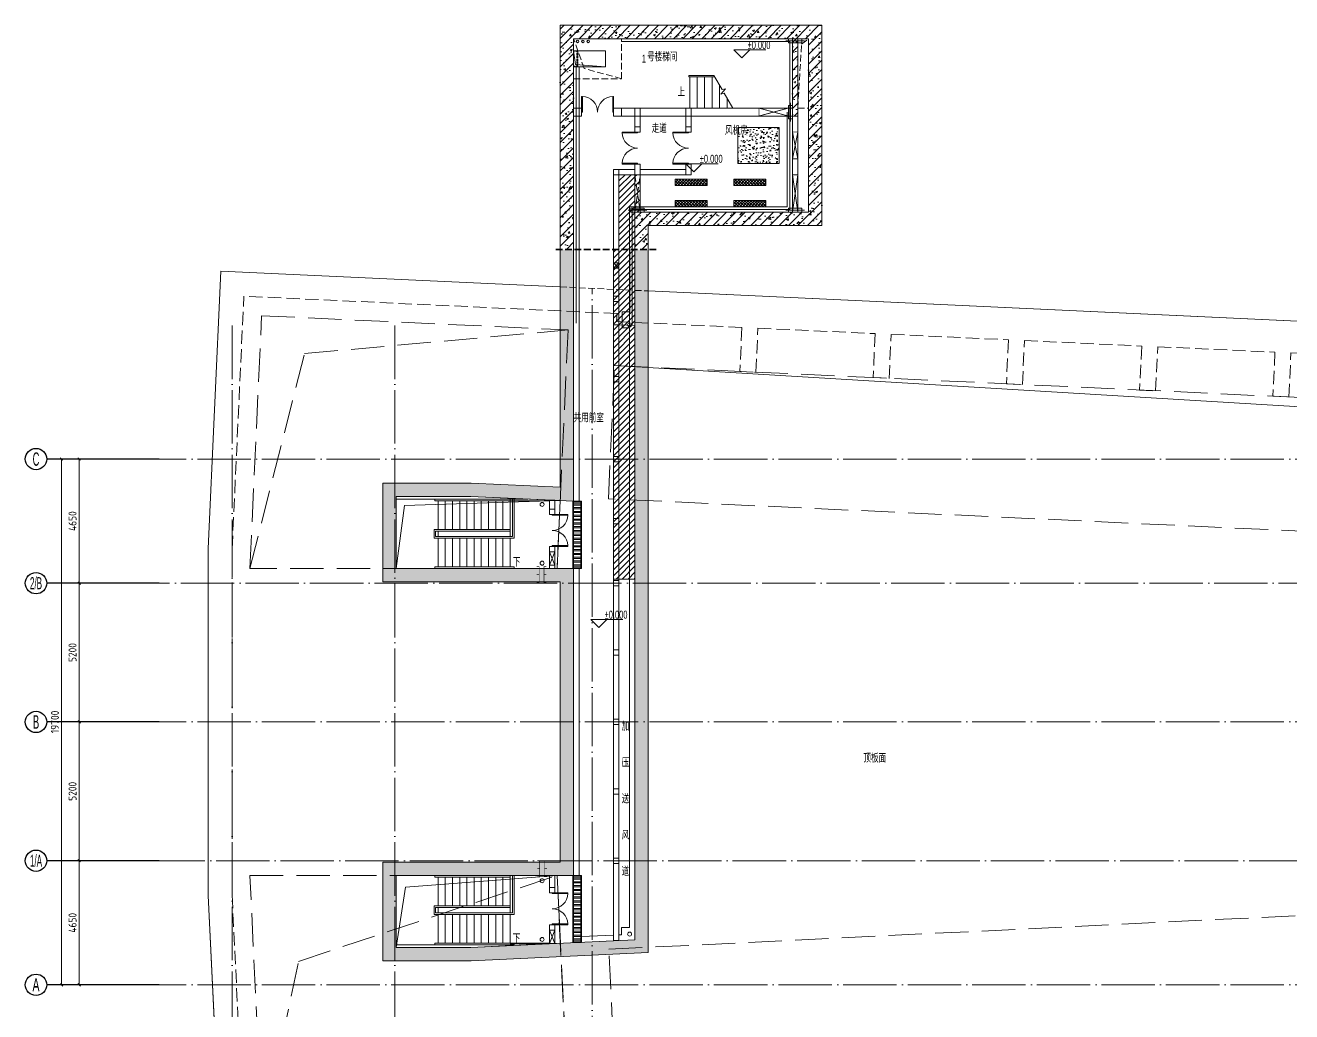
# Model space of a CAD drawing. Extents: x 13114849 to 13479250, y 160225 to 278773.
# Drawn here: x 13114849 to 13162308, y 183854 to 220812 of the extents above; entities that cross this region are included whole.
import ezdxf
from ezdxf.enums import TextEntityAlignment as Align

# ---------------------------------------------------------------- set-up
doc = ezdxf.new("R2010")
doc.units = 0
doc.header["$LTSCALE"] = 1000
doc.header["$MEASUREMENT"] = 0
doc.linetypes.add('DASH', pattern=[0.35, 0.25, -0.1])
doc.linetypes.add('DOTE', pattern=[2.42, 2, -0.2, 0.02, -0.2])
for name, color, linetype, lineweight in [('1-给排水', 8, 'Continuous', 5), ('建筑底图', 8, 'Continuous', 13), ('预埋件', 8, 'Continuous', 5)]:
    doc.layers.add(name, color=color, linetype=linetype, lineweight=lineweight)
doc.layers.add('AXIS', color=3, linetype='Continuous')
doc.layers.add('AXIS_TEXT', color=7, linetype='Continuous')
doc.styles.add('C', font='HZTXT_E', dxfattribs={"width": 0.7, "bigfont": 'HZTXT'})
doc.styles.add('COMPLEX', font='hztxt_e.shx', dxfattribs={"width": 0.6, "bigfont": 'HZTXT.shx'})
doc.styles.add('DIM_FONT', font='gbenor.shx', dxfattribs={"bigfont": 'gbcbig.shx'})
doc.dimstyles.new('_TCH_ARCH&&100', dxfattribs={"dimtxt": 300, "dimasz": 100, "dimexe": 100, "dimexo": 100, "dimgap": 100, "dimtad": 1, "dimdec": 0, "dimzin": 0, "dimdsep": 46, "dimtxsty": 'DIM_FONT', "dimblk": 'ARCHTICK', "dimcen": 0.09, "dimclrd": 3, "dimclre": 3, "dimclrt": 7, "dimaunit": 1, "dimazin": 2, "dimtfac": 1, "dimtdec": 0, "dimtix": 1, "dimtmove": 2, "dimatfit": 3, "dimfxl": 1, "dimtolj": 1, "dimtzin": 0, "dimlwd": 18, "dimlwe": 18, "dimarcsym": 0})
pattern_1 = [(45, (0.27, -129739.5), (-176.7766953, 176.7766953), []), (50, (0.27, -129739.5), (717.260183, -62.752135), [75, -825]), (355, (0.3, -129739.5), (-138.751334, 752.192134), [60, -660]), (100.4514, (60.04, -129744.7), (578.50938, 689.439542), [63.74019, -701.14211]), (46.1842, (0.3, -129539.5), (1067.24105, -165.519014), [112.5, -1237.5]), (96.6356, (89.2, -129553.3), (934.662706, 974.11787), [95.61029, -1051.713]), (351.1842, (0.3, -129539.5), (934.661945, 974.1186), [90, -990]), (21, (100.27, -129589.5), (596.907052, -402.61889), [75, -825]), (326, (100.3, -129589.5), (243.31533, 725.150045), [60, -660]), (71.4514, (150, -129623.04), (840.22263, 322.530497), [63.74019, -701.14211]), (37.5, (0.27, -129739.5), (12.1598553, 332.893854), [0, -652, 0, -670, 0, -662.5]), (7.5, (0.27, -129739.5), (263.069537, 394.411712), [0, -382, 0, -637, 0, -252.5]), (327.5, (-222.73, -129739.5), (533.822436, -22.554872), [0, -250, 0, -780, 0, -1035]), (317.5, (-322.73, -129739.5), (583.18617, 100.104982), [0, -325, 0, -518, 0, -735])]
pattern_2 = [(45, (0.27, -129739.5), (-112.2532015, 112.2532015), [])]
pattern_3 = [(46.331827, (12202037.8, 454563.36), (-57.41597, 54.8069065), []), (136.331827, (12202037.8, 454563.36), (-54.8069065, -57.41597), [])]

# ---------------------------------------------------------------- blocks, each defined once
blk = doc.blocks.new('$DorLib2D$00000002')
for p, q in [((-0.5, 0), (-0.5, 0.4875)), ((-0.475, 0.4875), (-0.5, 0.4875)), ((-0.475, 0), (-0.475, 0.4875)), ((0.475, 0), (0.475, 0.4875)), ((0.475, 0.4875), (0.5, 0.4875)), ((0.5, 0), (0.5, 0.4875)), ((-0.5, 0), (-0.475, 0)), ((0.5, 0), (0.475, 0))]:
    blk.add_line(p, q)
at = {"lineweight": 13}
for centre, start, end in [((-0.4875, 0), 0, 88.53072), ((0.4875, 0), 91.46928, 180)]:
    blk.add_arc(centre, 0.4875, start, end, dxfattribs=at)
blk = doc.blocks.new('_FZH')
blk.add_lwpolyline([(-0.5, -0.5), (0.5, -0.5), (0.5, 0.5), (-0.5, 0.5)], close=True)
blk = doc.blocks.new('_AXISO')
blk.add_circle((0, 0), 0.5)
at = {"layer": 'AXIS_TEXT', "style": 'COMPLEX', "width": 1.041667}
blk.add_attdef('A', text='', height=0.56, dxfattribs=at).set_placement((-0.25, -0.28), (0.25, -0.28), align=Align.FIT)
blk = doc.blocks.new('_ArchTick')
at = {"color": 0, "linetype": 'ByBlock', "const_width": 0.4}
blk.add_lwpolyline([(-0.5, -0.5), (0.5, 0.5)], dxfattribs=at)
blk = doc.blocks.new('*D261')
at = {"layer": 'AXIS', "color": 3, "lineweight": 18, "transparency": 16777216}
for p, q in [((13119768, 204560), (13116107, 204560)), ((13116207, 184860), (13116207, 204560)), ((13119768, 184860), (13116107, 184860))]:
    blk.add_line(p, q, dxfattribs=at)
at = {"layer": 'AXIS', "color": 3, "lineweight": 18, "transparency": 16777216, "xscale": 100, "yscale": 100, "zscale": 100}
for p, rotation in [((13116207, 204560), 90), ((13116207, 184860), 270)]:
    blk.add_blockref('_ArchTick', p, dxfattribs=dict(at, rotation=rotation))
at = {"layer": 'AXIS', "color": 7, "transparency": 16777216, "insert": (13115957, 194710), "char_height": 300, "attachment_point": 5, "rotation": 90, "style": 'DIM_FONT'}
blk.add_mtext('\\A1;19700', dxfattribs=at)
blk = doc.blocks.new('*D257')
at = {"layer": 'AXIS', "color": 3, "lineweight": 18, "transparency": 16777216}
for p, q in [((13119768, 204560), (13116768, 204560)), ((13116868, 199910), (13116868, 204560)), ((13119768, 199910), (13116768, 199910))]:
    blk.add_line(p, q, dxfattribs=at)
at = {"layer": 'AXIS', "color": 3, "lineweight": 18, "transparency": 16777216, "xscale": 100, "yscale": 100, "zscale": 100}
for p, rotation in [((13116868, 204560), 90), ((13116868, 199910), 270)]:
    blk.add_blockref('_ArchTick', p, dxfattribs=dict(at, rotation=rotation))
at = {"layer": 'AXIS', "color": 7, "transparency": 16777216, "insert": (13116618, 202235), "char_height": 300, "attachment_point": 5, "rotation": 90, "style": 'DIM_FONT'}
blk.add_mtext('\\A1;4650', dxfattribs=at)
blk = doc.blocks.new('*D258')
at = {"layer": 'AXIS', "color": 3, "lineweight": 18, "transparency": 16777216}
for p, q in [((13119768, 199910), (13116768, 199910)), ((13116868, 194710), (13116868, 199910)), ((13119768, 194710), (13116768, 194710))]:
    blk.add_line(p, q, dxfattribs=at)
at = {"layer": 'AXIS', "color": 3, "lineweight": 18, "transparency": 16777216, "xscale": 100, "yscale": 100, "zscale": 100}
for p, rotation in [((13116868, 199910), 90), ((13116868, 194710), 270)]:
    blk.add_blockref('_ArchTick', p, dxfattribs=dict(at, rotation=rotation))
at = {"layer": 'AXIS', "color": 7, "transparency": 16777216, "insert": (13116618, 197310), "char_height": 300, "attachment_point": 5, "rotation": 90, "style": 'DIM_FONT'}
blk.add_mtext('\\A1;5200', dxfattribs=at)
blk = doc.blocks.new('*D259')
at = {"layer": 'AXIS', "color": 3, "lineweight": 18, "transparency": 16777216}
for p, q in [((13119768, 194710), (13116768, 194710)), ((13116868, 189510), (13116868, 194710)), ((13119768, 189510), (13116768, 189510))]:
    blk.add_line(p, q, dxfattribs=at)
at = {"layer": 'AXIS', "color": 3, "lineweight": 18, "transparency": 16777216, "xscale": 100, "yscale": 100, "zscale": 100}
for p, rotation in [((13116868, 194710), 90), ((13116868, 189510), 270)]:
    blk.add_blockref('_ArchTick', p, dxfattribs=dict(at, rotation=rotation))
at = {"layer": 'AXIS', "color": 7, "transparency": 16777216, "insert": (13116618, 192110), "char_height": 300, "attachment_point": 5, "rotation": 90, "style": 'DIM_FONT'}
blk.add_mtext('\\A1;5200', dxfattribs=at)
blk = doc.blocks.new('*D260')
at = {"layer": 'AXIS', "color": 3, "lineweight": 18, "transparency": 16777216}
for p, q in [((13119768, 189510), (13116768, 189510)), ((13116868, 184860), (13116868, 189510)), ((13119768, 184860), (13116768, 184860))]:
    blk.add_line(p, q, dxfattribs=at)
at = {"layer": 'AXIS', "color": 3, "lineweight": 18, "transparency": 16777216, "xscale": 100, "yscale": 100, "zscale": 100}
for p, rotation in [((13116868, 189510), 90), ((13116868, 184860), 270)]:
    blk.add_blockref('_ArchTick', p, dxfattribs=dict(at, rotation=rotation))
at = {"layer": 'AXIS', "color": 7, "transparency": 16777216, "insert": (13116618, 187185), "char_height": 300, "attachment_point": 5, "rotation": 90, "style": 'DIM_FONT'}
blk.add_mtext('\\A1;4650', dxfattribs=at)
blk = doc.blocks.new('A$C454F5B3D')
at = {"layer": '1-给排水', "color": 8, "linetype": 'DASH', "ltscale": 0.3}
for p, q in [((-600, -139), (-600, 13)), ((-586, -127), (-586, 13)), ((-14, -127), (-14, 13)), ((0, -139), (0, 13)), ((-600, -139), (0, -139)), ((-586, -104), (-14, -104)), ((-586, -127), (-14, -127))]:
    blk.add_line(p, q, dxfattribs=at)
at = {"layer": '1-给排水', "color": 8, "linetype": 'DASH'}
for centre in [(-593, 21), (-7, 21)]:
    blk.add_circle(centre, 10.5, dxfattribs=at)
blk = doc.blocks.new('dxg')
at = {"layer": '预埋件', "color": 8}
blk.add_line((12400100, -4150605), (12400800, -4150605), dxfattribs=at)
blk.add_lwpolyline([(12400200, -4150680), (12400200, -4150530), (12400700, -4150530), (12400700, -4150680), (12400200, -4150680)], dxfattribs=at)
blk = doc.blocks.new('$VALVE$00000547')
at = {"const_width": 15}
for points in [[(0, 75), (-250, 75), (-250, 150)], [(0, 75), (0, 150)], [(0, 75), (250, 75), (250, 150)], [(-250, -150), (-250, -75), (0, -75)], [(0, -150), (0, -75)], [(250, -150), (250, -75), (0, -75)]]:
    blk.add_lwpolyline(points, dxfattribs=at)

msp = doc.modelspace()

# ---------------------------------------------------------------- hatches: boundary and pattern name
at = {"layer": '建筑底图'}
h = msp.add_hatch(dxfattribs=at)
h.set_pattern_fill('钢筋混凝土', color=256, scale=100, style=0)
h.set_pattern_definition(pattern_1)
h.paths.add_polyline_path([(13134897.4, 212421.9), (13134897.4, 220811.9), (13144697.4, 220811.9), (13144697.4, 213311.9), (13138197.4, 213311.9), (13138197.4, 212421.9), (13137697.4, 212421.9), (13137697.4, 213811.9), (13144197.4, 213811.9), (13144197.4, 220311.9), (13143797.4, 220311.9), (13143797.4, 217411.9), (13143597.4, 217411.9), (13143597.4, 220311.9), (13135397.4, 220311.9), (13135397.4, 212421.9)])
at = {"layer": '建筑底图', "lineweight": 0}
h = msp.add_hatch(dxfattribs=at)
h.set_pattern_fill('混凝土', color=8, scale=50, angle=1.33183, style=0)
h.set_pattern_definition([(51.331827, (12202037.8, 454563.36), (359.26247, -23.03207), [37.5, -412.5]), (356.331827, (12202037.8, 454563.36), (-78.0984, 374.38199), [30, -330]), (101.783227, (12202067.74, 454561.44), (281.16434, 351.3497), [31.8701, -350.57106]), (47.516027, (12202035.47, 454663.33), (535.39992, -70.33439), [56.25, -618.75]), (97.967427, (12202080.1, 454657.47), (455.88456, 497.78938), [47.80514, -525.8565]), (352.516027, (12202035.5, 454663.33), (455.88417, 497.78974), [45, -495]), (22.331827, (12202086.04, 454639.5), (303.05187, -194.31821), [37.5, -412.5]), (327.331827, (12202086.04, 454639.5), (113.19759, 365.30472), [30, -330]), (72.783227, (12202111.3, 454623.3), (416.24959, 170.98619), [31.8701, -350.57106]), (38.831827, (12202037.8, 454563.36), (2.209615, 166.543275), [0, -326, 0, -335, 0, -331.25]), (8.831827, (12202037.8, 454563.36), (126.915645, 200.2098), [0, -191, 0, -318.5, 0, -126.25]), (328.831827, (12201926.33, 454560.77), (267.10123, -5.07066), [0, -125, 0, -390, 0, -517.5]), (318.831827, (12201876.34, 454559.6), (290.35096, 56.81637), [0, -162.5, 0, -259, 0, -367.5])])
h.paths.add_polyline_path([(13143097.4, 216986.9), (13141557.4, 216986.9), (13141557.4, 215636.9), (13143097.4, 215636.9)])
at = {"layer": '建筑底图'}
h = msp.add_hatch(dxfattribs=at)
h.set_pattern_fill('ANSI31', color=256, scale=100, style=0)
h.set_pattern_definition(pattern_2)
h.paths.add_polyline_path([(13137697.4, 215211.9), (13137097.4, 215211.9), (13137097.4, 212421.9), (13137697.4, 212421.9)])
h = msp.add_hatch(dxfattribs=at)
h.set_pattern_fill('普通砖', color=256, scale=100, style=0)
h.set_pattern_definition([(45, (0, 179.5), (-176.776766, 176.776766), [])])
h.paths.add_polyline_path([(13137897.4, 215211.9), (13137697.4, 215211.9), (13137697.4, 213811.9), (13137897.4, 213811.9)])
at = {"layer": '建筑底图', "lineweight": 0}
h = msp.add_hatch(dxfattribs=at)
h.set_pattern_fill('ANSI37', color=8, scale=50, angle=1.33183, style=0)
h.set_pattern_definition(pattern_3)
h.paths.add_polyline_path([(13139197, 215051.9), (13140397, 215051.9), (13140397, 214811.9), (13139197, 214811.9)])
h = msp.add_hatch(dxfattribs=at)
h.set_pattern_fill('ANSI37', color=8, scale=50, angle=1.33183, style=0)
h.set_pattern_definition(pattern_3)
h.paths.add_polyline_path([(13141397, 215051.9), (13142597, 215051.9), (13142597, 214811.9), (13141397, 214811.9)])
h = msp.add_hatch(dxfattribs=at)
h.set_pattern_fill('ANSI37', color=8, scale=50, angle=1.33183, style=0)
h.set_pattern_definition(pattern_3)
h.paths.add_polyline_path([(13139197, 214251.9), (13140397, 214251.9), (13140397, 214011.9), (13139197, 214011.9)])
h = msp.add_hatch(dxfattribs=at)
h.set_pattern_fill('ANSI37', color=8, scale=50, angle=1.33183, style=0)
h.set_pattern_definition(pattern_3)
h.paths.add_polyline_path([(13141397, 214251.9), (13142597, 214251.9), (13142597, 214011.9), (13141397, 214011.9)])
at = {"layer": '建筑底图'}
h = msp.add_hatch(dxfattribs=at)
h.set_pattern_fill('钢筋混凝土', color=256, scale=100, style=0)
h.set_pattern_definition(pattern_1)
h.paths.add_polyline_path([(13135397.4, 212400.5), (13134897.4, 212400.5), (13134897.4, 210110.9), (13135397.4, 210087.6)])
h.paths.add_polyline_path([(13138197.4, 212400.5), (13137697.4, 212400.5), (13137697.4, 209680.2), (13138197.4, 209656.9)])
h.paths.add_polyline_path([(13138197.4, 209656.9), (13137697.4, 209680.2), (13137697.4, 186548.1), (13131546.8, 186259.5), (13128747.4, 186259.5), (13128747.4, 188959.5), (13135397.4, 188959.5), (13135397.4, 200459.5), (13128747.4, 200459.5), (13128747.4, 203159.5), (13131546.9, 203159.5), (13135397.4, 202978.8), (13135397.4, 210087.6), (13134897.4, 210110.9), (13134897.4, 203502.8), (13131558.6, 203659.5), (13128247.4, 203659.5), (13128247.4, 199959.5), (13134897.4, 199959.5), (13134897.4, 189459.5), (13128247.4, 189459.5), (13128247.4, 185759.5), (13131558.5, 185759.5), (13138197.4, 186071)])
h = msp.add_hatch(dxfattribs=at)
h.set_pattern_fill('ANSI31', color=256, scale=100, style=0)
h.set_pattern_definition(pattern_2)
h.paths.add_polyline_path([(13137697.4, 212400.5), (13136909.8, 212400.5), (13136897.4, 212365.6), (13136897.4, 200059.5), (13137697.4, 200059.5)])
h = msp.add_hatch(dxfattribs=at)
h.set_pattern_fill('ANSI32', color=256, scale=30, angle=334.88267, style=0)
h.set_pattern_definition([(360, (13136096.41, -1997.94), (8e-12, 142.875), []), (360, (13136144.04, -2045.56), (8e-12, 142.875), [])])
h.paths.add_polyline_path([(13135397.4, 202948.8), (13135667.4, 202948.8), (13135667.4, 200489.5), (13135397.4, 200489.5)])
h = msp.add_hatch(dxfattribs=at)
h.set_pattern_fill('ANSI32', color=256, scale=30, angle=334.88267, style=0)
h.set_pattern_definition([(360, (13136096.41, -16017.25), (8e-12, 142.875), []), (360, (13136144.04, -16064.87), (8e-12, 142.875), [])])
h.paths.add_polyline_path([(13135397.4, 188929.5), (13135667.4, 188929.5), (13135667.4, 186470.2), (13135397.4, 186470.2)])

# ---------------------------------------------------------------- linework, layer by layer
at = {"layer": 'AXIS'}
for p, q in [((13119868.4, 204559.5), (13115649.4, 204559.5)), ((13119868.4, 199909.5), (13115649.4, 199909.5)), ((13119868.4, 194709.5), (13115649.4, 194709.5)), ((13119868.4, 189509.5), (13115649.4, 189509.5)), ((13119868.4, 184859.5), (13115649.4, 184859.5))]:
    msp.add_line(p, q, dxfattribs=at)
at = {"layer": '建筑底图'}
for p, q in [((13134897.4, 220811.9), (13134897.4, 211011.9)), ((13144697.4, 220811.9), (13134897.4, 220811.9)), ((13144697.4, 213311.9), (13144697.4, 220811.9)), ((13135397.4, 220311.9), (13143597.4, 220311.9)), ((13135397.4, 210988.6), (13135397.4, 220311.9)), ((13143597.4, 220311.9), (13143597.4, 217411.9)), ((13143797.4, 220311.9), (13144197.4, 220311.9)), ((13143797.4, 217411.9), (13143797.4, 220311.9)), ((13144197.4, 220311.9), (13144197.4, 213811.9)), ((13141400.2, 219889.1), (13142606.3, 219889.1)), ((13141700.2, 219589.1), (13141400.2, 219889.1)), ((13141700.2, 219589.1), (13142000.2, 219889.1)), ((13135607.4, 208859.5), (13135607.4, 219261.9)), ((13139717.4, 218936.9), (13139717.4, 218876.9)), ((13139717.4, 218936.9), (13140653.7, 218936.9)), ((13139717.4, 218876.9), (13140688.4, 218876.9)), ((13139747.4, 218936.9), (13140653.7, 218936.9)), ((13139747.4, 218876.9), (13139747.4, 217711.9)), ((13140027.4, 218876.9), (13140027.4, 217711.9)), ((13140307.4, 218876.9), (13140307.4, 217711.9)), ((13140587.4, 218876.9), (13140587.4, 217711.9)), ((13140962.4, 218402.2), (13140653.7, 218936.9)), ((13140867.4, 218566.9), (13140867.4, 217711.9)), ((13140911.9, 218228.9), (13141084.8, 218435)), ((13141084.8, 218435), (13140962.4, 218402.2)), ((13141042.3, 218263.9), (13140911.9, 218228.9)), ((13141361, 217711.9), (13141042.3, 218263.9)), ((13141147.4, 218081.9), (13141147.4, 217711.9)), ((13135397.4, 217711.9), (13135397.4, 217411.9)), ((13135697.4, 217711.9), (13135397.4, 217711.9)), ((13135397.4, 217561.9), (13135397.4, 217561.9)), ((13135397.4, 217411.9), (13135697.4, 217411.9)), ((13135497.4, 217561.9), (13135497.4, 217561.9)), ((13135597.4, 217561.9), (13135597.4, 217561.9)), ((13135697.4, 217411.9), (13135697.4, 217711.9)), ((13136897.4, 217711.9), (13136897.4, 217411.9)), ((13137197.4, 217711.9), (13136897.4, 217711.9)), ((13136897.4, 217411.9), (13137197.4, 217411.9)), ((13137197.4, 217711.9), (13137697.4, 217711.9)), ((13137197.4, 217411.9), (13137197.4, 217711.9)), ((13137197.4, 217411.9), (13137697.4, 217411.9)), ((13137697.4, 217711.9), (13137697.4, 217411.9)), ((13137897.4, 217711.9), (13137697.4, 217711.9)), ((13137697.4, 217411.9), (13137897.4, 217411.9)), ((13137697.4, 217411.9), (13137697.4, 217011.9)), ((13137897.4, 217411.9), (13137897.4, 217711.9)), ((13137897.4, 217711.9), (13139597.4, 217711.9)), ((13137897.4, 217411.9), (13139597.4, 217411.9)), ((13137897.4, 217411.9), (13137897.4, 217011.9)), ((13139597.4, 217711.9), (13139597.4, 217411.9)), ((13139797.4, 217711.9), (13139597.4, 217711.9)), ((13139597.4, 217411.9), (13139797.4, 217411.9)), ((13139597.4, 217411.9), (13139597.4, 217011.9)), ((13139797.4, 217711.9), (13141361, 217711.9)), ((13139797.4, 217411.9), (13139797.4, 217711.9)), ((13139797.4, 217711.9), (13143597.4, 217711.9)), ((13139797.4, 217411.9), (13143597.4, 217411.9)), ((13139797.4, 217411.9), (13139797.4, 217011.9)), ((13143397.4, 217561.9), (13143397.4, 214011.9)), ((13143597.4, 217711.9), (13143597.4, 217411.9)), ((13143797.4, 217411.9), (13143597.4, 217411.9)), ((13143597.4, 217411.9), (13143597.4, 213811.9)), ((13143597.4, 217411.9), (13143797.4, 217411.9)), ((13143797.4, 217411.9), (13143797.4, 213811.9)), ((13137697.4, 217011.9), (13137697.4, 216811.9)), ((13137897.4, 217011.9), (13137697.4, 217011.9)), ((13137897.4, 216811.9), (13137897.4, 217011.9)), ((13139597.4, 217011.9), (13139597.4, 216811.9)), ((13139797.4, 217011.9), (13139597.4, 217011.9)), ((13139797.4, 216811.9), (13139797.4, 217011.9)), ((13137697.4, 216811.9), (13137897.4, 216811.9)), ((13139597.4, 216811.9), (13139797.4, 216811.9)), ((13137697.4, 215611.9), (13137697.4, 215211.9)), ((13137897.4, 215611.9), (13137697.4, 215611.9)), ((13137897.4, 215211.9), (13137897.4, 215611.9)), ((13139597.4, 215611.9), (13139597.4, 215211.9)), ((13139797.4, 215611.9), (13139597.4, 215611.9)), ((13139607.3, 215628.3), (13140813.3, 215628.3)), ((13139907.3, 215328.3), (13139607.3, 215628.3)), ((13139797.4, 215211.9), (13139797.4, 215611.9)), ((13139907.3, 215328.3), (13140207.3, 215628.3)), ((13136897.4, 215411.9), (13136897.4, 215211.9)), ((13137097.4, 215411.9), (13136897.4, 215411.9)), ((13136897.4, 215211.9), (13137097.4, 215211.9)), ((13136897.4, 215211.9), (13136897.4, 211911.9)), ((13137097.4, 215211.9), (13137097.4, 215411.9)), ((13137097.4, 215411.9), (13137697.4, 215411.9)), ((13137097.4, 215211.9), (13137697.4, 215211.9)), ((13137097.4, 215211.9), (13137097.4, 211911.9)), ((13137697.4, 215211.9), (13137897.4, 215211.9)), ((13137697.4, 215211.9), (13137697.4, 213811.9)), ((13137897.4, 215411.9), (13139597.4, 215411.9)), ((13137897.4, 215211.9), (13139597.4, 215211.9)), ((13137897.4, 215211.9), (13137897.4, 213811.9)), ((13139597.4, 215211.9), (13139797.4, 215211.9)), ((13143597.4, 215211.9), (13143797.4, 213811.9)), ((13143597.4, 213811.9), (13143797.4, 215211.9)), ((13137497.4, 214011.9), (13137497.4, 209574.8)), ((13143397.4, 214011.9), (13137497.4, 214011.9)), ((13137597.4, 213911.9), (13143497.4, 213911.9)), ((13137597.4, 209570.8), (13137597.4, 213911.9)), ((13137897.4, 213811.9), (13137697.4, 213811.9)), ((13137697.4, 213811.9), (13137697.4, 210881.5)), ((13144197.4, 213811.9), (13137697.4, 213811.9)), ((13143797.4, 213811.9), (13143597.4, 213811.9)), ((13138197.4, 213311.9), (13144697.4, 213311.9)), ((13138197.4, 210858.2), (13138197.4, 213311.9)), ((13134897.4, 203502.8), (13134897.4, 212400.5)), ((13135397.4, 212400.5), (13135397.4, 202978.8)), ((13137507.4, 212400.5), (13137507.4, 210079.1)), ((13137697.4, 212400.5), (13137697.4, 186548.1)), ((13138197.4, 212400.5), (13138197.4, 186071)), ((13136897.4, 211911.9), (13137097.4, 211711.9)), ((13136897.4, 211711.9), (13137097.4, 211911.9)), ((13136897.4, 211911.9), (13136897.4, 211711.9)), ((13137097.4, 211911.9), (13136897.4, 211911.9)), ((13136897.4, 211711.9), (13136897.4, 209591.4)), ((13136897.4, 211711.9), (13137097.4, 211711.9)), ((13137097.4, 211711.9), (13137097.4, 211911.9)), ((13137097.4, 211711.9), (13137097.4, 209591.4)), ((13121697.4, 201209.5), (13122181.4, 211604)), ((13122181.4, 211604), (13134897.4, 211011.9)), ((13138197.4, 210858.2), (13168947.4, 209426.3)), ((13136897.4, 210459.5), (13136897.4, 207659.5)), ((13137097.4, 210459.5), (13137097.4, 207659.5)), ((13137217.4, 210079.1), (13137217.4, 209479.1)), ((13137507.4, 210079.1), (13137217.4, 210079.1)), ((13137097.4, 209591.4), (13136897.4, 209591.4)), ((13137217.4, 209479.1), (13137497.4, 209479.1)), ((13137497.4, 209479.1), (13137497.4, 187009.5)), ((13135607.4, 202978.8), (13135607.4, 208859.5)), ((13136897.4, 207459.5), (13136897.4, 204659.5)), ((13137097.4, 207459.5), (13137097.4, 204659.5)), ((13136897.4, 204459.5), (13136897.4, 202334.5)), ((13137097.4, 204459.5), (13137097.4, 202334.5)), ((13128247.4, 203659.5), (13131558.6, 203659.5)), ((13128247.4, 199959.5), (13128247.4, 203659.5)), ((13128247.4, 203659.5), (13131558.6, 203659.5)), ((13128247.4, 199959.5), (13128247.4, 203659.5)), ((13134897.4, 203502.8), (13131558.6, 203659.5)), ((13128747.4, 203159.5), (13128747.4, 200459.5)), ((13128747.4, 203159.5), (13131546.9, 203159.5)), ((13135397.4, 202978.8), (13131546.9, 203159.5)), ((13128747.4, 203059.5), (13128747.4, 200459.5)), ((13130197.4, 203059.5), (13128747.4, 203059.5)), ((13130317.4, 203059.5), (13130197.4, 203059.5)), ((13130197.4, 202999.5), (13130197.4, 203059.5)), ((13133017.4, 203059.5), (13130197.4, 203059.5)), ((13133017.4, 202999.5), (13130197.4, 202999.5)), ((13133017.4, 203059.5), (13130317.4, 203059.5)), ((13130317.4, 201919.5), (13130317.4, 202999.5)), ((13130317.4, 201919.5), (13130317.4, 202999.5)), ((13130587.4, 201919.5), (13130587.4, 202999.5)), ((13130857.4, 201919.5), (13130857.4, 202999.5)), ((13131127.4, 201919.5), (13131127.4, 202999.5)), ((13131397.4, 201919.5), (13131397.4, 202999.5)), ((13131667.4, 201919.5), (13131667.4, 202999.5)), ((13131937.4, 201919.5), (13131937.4, 202999.5)), ((13132207.4, 201919.5), (13132207.4, 202999.5)), ((13132477.4, 201919.5), (13132477.4, 202999.5)), ((13132747.4, 201919.5), (13132747.4, 202999.5)), ((13132957.4, 202999.5), (13134498, 202999.5)), ((13133017.4, 202999.5), (13133017.4, 203059.5)), ((13133017.4, 202999.5), (13133017.4, 203059.5)), ((13133017.4, 203059.5), (13133677.6, 203059.5)), ((13133017.4, 201919.5), (13133017.4, 202999.5)), ((13133107.4, 203059.5), (13133167.4, 203059.5)), ((13133107.4, 201659.5), (13133107.4, 203059.5)), ((13133167.4, 201599.5), (13133167.4, 203059.5)), ((13134698, 203016.3), (13134498, 203016.3)), ((13134498, 203016.3), (13134498, 202685)), ((13134698, 203016.3), (13134698, 202685)), ((13135397.4, 202978.8), (13135607.4, 202978.8)), ((13130167.4, 201919.5), (13130167.4, 201599.5)), ((13133017.4, 201919.5), (13130167.4, 201919.5)), ((13130227.4, 201859.5), (13130227.4, 201659.5)), ((13133017.4, 201859.5), (13130227.4, 201859.5)), ((13130317.4, 201659.5), (13130317.4, 201859.5)), ((13133017.4, 201859.5), (13130317.4, 201859.5)), ((13133017.4, 201859.5), (13133017.4, 201919.5)), ((13133017.4, 201859.5), (13133017.4, 201919.5)), ((13133017.4, 201859.5), (13133017.4, 201659.5)), ((13136897.4, 202134.5), (13136897.4, 200009.5)), ((13137097.4, 202134.5), (13137097.4, 200009.5)), ((13130167.4, 201599.5), (13133167.4, 201599.5)), ((13130227.4, 201659.5), (13133107.4, 201659.5)), ((13130317.4, 201659.5), (13133017.4, 201659.5)), ((13130317.4, 200519.5), (13130317.4, 201599.5)), ((13130317.4, 201599.5), (13130317.4, 200519.5)), ((13130587.4, 201599.5), (13130587.4, 200519.5)), ((13130857.4, 201599.5), (13130857.4, 200519.5)), ((13131127.4, 201599.5), (13131127.4, 200519.5)), ((13131397.4, 201599.5), (13131397.4, 200519.5)), ((13131667.4, 201599.5), (13131667.4, 200519.5)), ((13131937.4, 201599.5), (13131937.4, 200519.5)), ((13132207.4, 201599.5), (13132207.4, 200519.5)), ((13132477.4, 201599.5), (13132477.4, 200519.5)), ((13132747.4, 201599.5), (13132747.4, 200519.5)), ((13133017.4, 201599.5), (13133017.4, 200519.5)), ((13121697.4, 188209.5), (13121697.4, 201209.5)), ((13134498, 201085), (13134498, 200459.5)), ((13134698, 201085), (13134698, 200459.5)), ((13128747.4, 200459.5), (13130197.4, 200459.5)), ((13128747.4, 200459.5), (13135397.4, 200459.5)), ((13130197.4, 200519.5), (13130197.4, 200459.5)), ((13130197.4, 200519.5), (13133167.4, 200519.5)), ((13130197.4, 200459.5), (13130317.4, 200459.5)), ((13130197.4, 200459.5), (13133167.4, 200459.5)), ((13130317.4, 200459.5), (13133017.4, 200459.5)), ((13133167.4, 200519.5), (13133167.4, 200459.5)), ((13134698, 200459.5), (13134498, 200459.5)), ((13135397.4, 200459.5), (13135607.4, 200459.5)), ((13135397.4, 200459.5), (13135397.4, 188959.5)), ((13135607.4, 194709.5), (13135607.4, 200459.5)), ((13134897.4, 199959.5), (13128247.4, 199959.5)), ((13134897.4, 199959.5), (13128247.4, 199959.5)), ((13134897.4, 189459.5), (13134897.4, 199959.5)), ((13134897.4, 189459.5), (13134897.4, 199959.5)), ((13136897.4, 199809.5), (13136897.4, 197409.5)), ((13137097.4, 199809.5), (13137097.4, 197409.5)), ((13136041.1, 198546.1), (13137247.1, 198546.1)), ((13136341.1, 198246.1), (13136041.1, 198546.1)), ((13136341.1, 198246.1), (13136641.1, 198546.1)), ((13136897.4, 197209.5), (13136897.4, 194809.5)), ((13137097.4, 197209.5), (13137097.4, 194809.5)), ((13135607.4, 188959.5), (13135607.4, 194709.5)), ((13136897.4, 194609.5), (13136897.4, 192209.5)), ((13137097.4, 194609.5), (13137097.4, 192209.5)), ((13136897.4, 192009.5), (13136897.4, 189609.5)), ((13137097.4, 192009.5), (13137097.4, 189609.5)), ((13128247.4, 189459.5), (13134897.4, 189459.5)), ((13128247.4, 185759.5), (13128247.4, 189459.5)), ((13128247.4, 189459.5), (13134897.4, 189459.5)), ((13128247.4, 185759.5), (13128247.4, 189459.5)), ((13136897.4, 189409.5), (13136897.4, 186515.3)), ((13137097.4, 189409.5), (13137097.4, 186515.3)), ((13128747.4, 188959.5), (13128747.4, 186359.5)), ((13130197.4, 188959.5), (13128747.4, 188959.5)), ((13128747.4, 188959.5), (13128747.4, 186259.5)), ((13135397.4, 188959.5), (13128747.4, 188959.5)), ((13130317.4, 188959.5), (13130197.4, 188959.5)), ((13130197.4, 188899.5), (13130197.4, 188959.5)), ((13133017.4, 188959.5), (13130197.4, 188959.5)), ((13133017.4, 188899.5), (13130197.4, 188899.5)), ((13133017.4, 188959.5), (13130317.4, 188959.5)), ((13130317.4, 187819.5), (13130317.4, 188899.5)), ((13130317.4, 187819.5), (13130317.4, 188899.5)), ((13130587.4, 187819.5), (13130587.4, 188899.5)), ((13130857.4, 187819.5), (13130857.4, 188899.5)), ((13131127.4, 187819.5), (13131127.4, 188899.5)), ((13131397.4, 187819.5), (13131397.4, 188899.5)), ((13131667.4, 187819.5), (13131667.4, 188899.5)), ((13131937.4, 187819.5), (13131937.4, 188899.5)), ((13132207.4, 187819.5), (13132207.4, 188899.5)), ((13132477.4, 187819.5), (13132477.4, 188899.5)), ((13132747.4, 187819.5), (13132747.4, 188899.5)), ((13133017.4, 188899.5), (13133017.4, 188959.5)), ((13133017.4, 188899.5), (13133017.4, 188959.5)), ((13133017.4, 187819.5), (13133017.4, 188899.5)), ((13133107.4, 188959.5), (13133167.4, 188959.5)), ((13133107.4, 187559.5), (13133107.4, 188959.5)), ((13133167.4, 187499.5), (13133167.4, 188959.5)), ((13134497.4, 188959.5), (13134697.4, 188959.5)), ((13134497.4, 188509.5), (13134497.4, 188959.5)), ((13134697.4, 188509.5), (13134697.4, 188959.5)), ((13122214.2, 177624.9), (13121697.4, 188209.5)), ((13130167.4, 187819.5), (13130167.4, 187499.5)), ((13133017.4, 187819.5), (13130167.4, 187819.5)), ((13130167.4, 187499.5), (13133167.4, 187499.5)), ((13130227.4, 187759.5), (13130227.4, 187559.5)), ((13133017.4, 187759.5), (13130227.4, 187759.5)), ((13130227.4, 187559.5), (13133107.4, 187559.5)), ((13130317.4, 187559.5), (13130317.4, 187759.5)), ((13133017.4, 187759.5), (13130317.4, 187759.5)), ((13130317.4, 187559.5), (13133017.4, 187559.5)), ((13130317.4, 186419.5), (13130317.4, 187499.5)), ((13130317.4, 187499.5), (13130317.4, 186419.5)), ((13130587.4, 187499.5), (13130587.4, 186419.5)), ((13130857.4, 187499.5), (13130857.4, 186419.5)), ((13131127.4, 187499.5), (13131127.4, 186419.5)), ((13131397.4, 187499.5), (13131397.4, 186419.5)), ((13131667.4, 187499.5), (13131667.4, 186419.5)), ((13131937.4, 187499.5), (13131937.4, 186419.5)), ((13132207.4, 187499.5), (13132207.4, 186419.5)), ((13132477.4, 187499.5), (13132477.4, 186419.5)), ((13132747.4, 187499.5), (13132747.4, 186419.5)), ((13133017.4, 187759.5), (13133017.4, 187819.5)), ((13133017.4, 187759.5), (13133017.4, 187819.5)), ((13133017.4, 187759.5), (13133017.4, 187559.5)), ((13133017.4, 187499.5), (13133017.4, 186419.5)), ((13137197.4, 187009.5), (13137197.4, 186734.9)), ((13137497.4, 187009.5), (13137197.4, 187009.5)), ((13137697.4, 186548.1), (13131546.8, 186259.5)), ((13134497.4, 186836.5), (13134497.4, 186909.5)), ((13134497.4, 186402.7), (13134497.4, 186833.5)), ((13134697.4, 186836.5), (13134697.4, 186909.5)), ((13134697.4, 186402.7), (13134697.4, 186833.5)), ((13136897.4, 186720.8), (13135697.4, 186664.5)), ((13137097.4, 186515.3), (13136897.4, 186515.3)), ((13137197.4, 186734.9), (13137097.4, 186730.2)), ((13128747.4, 186359.5), (13130197.4, 186359.5)), ((13128747.4, 186259.5), (13131546.8, 186259.5)), ((13130197.4, 186419.5), (13130197.4, 186359.5)), ((13130197.4, 186419.5), (13133167.4, 186419.5)), ((13130197.4, 186359.5), (13130317.4, 186359.5)), ((13130197.4, 186359.5), (13133167.4, 186359.5)), ((13130317.4, 186359.5), (13133017.4, 186359.5)), ((13138197.4, 186071), (13131558.5, 185759.5)), ((13133017.4, 186419.5), (13134497.4, 186419.5)), ((13133017.4, 186389.5), (13134191.3, 186389.5)), ((13133167.4, 186419.5), (13133167.4, 186359.5)), ((13134497.4, 186402.7), (13134697.4, 186402.7)), ((13131558.5, 185759.5), (13128247.4, 185759.5))]:
    msp.add_line(p, q, dxfattribs=at)
at = {"layer": '建筑底图', "linetype": 'DASH'}
for p, q in [((13137697.4, 215211.9), (13137897.4, 213811.9)), ((13137697.4, 213811.9), (13137897.4, 215211.9)), ((13134736.5, 212421.9), (13138532.8, 212421.9)), ((13134736.5, 212401.9), (13138532.8, 212401.9)), ((13134897.4, 211011.9), (13138197.4, 210858.2))]:
    msp.add_line(p, q, dxfattribs=at)
at = {"layer": '建筑底图', "linetype": 'DOTE'}
for p, q in [((13136097.4, 176862.5), (13136097.4, 210956)), ((13122597.4, 209559.5), (13122597.4, 175898.5)), ((13128697.4, 209559.5), (13128697.4, 176862.5))]:
    msp.add_line(p, q, dxfattribs=at)
at = {"layer": '建筑底图', "linetype": 'DASH', "ltscale": 2}
for p, q in [((13122597.4, 201188.6), (13123038.6, 210663.1)), ((13137023.4, 210011.9), (13123038.6, 210663.1)), ((13137009.4, 209712.2), (13137023.4, 210011.9)), ((13137009.4, 209712.2), (13141704, 209493.6)), ((13141704, 209493.6), (13141627.3, 207845.4)), ((13142226.6, 207817.5), (13142303.8, 209465.7)), ((13142303.8, 209465.7), (13146698.6, 209261.1)), ((13146698.6, 209261.1), (13146621.8, 207611.7)), ((13147221.2, 207583.8), (13147298, 209233.2)), ((13147298, 209233.2), (13151693.2, 209028.5)), ((13151693.2, 209028.5), (13151616.4, 207378)), ((13152215.7, 207350.1), (13152292.6, 209000.6)), ((13152292.6, 209000.6), (13156687.8, 208795.9)), ((13156687.8, 208795.9), (13156610.9, 207144.3)), ((13157210.2, 207116.4), (13157287.1, 208768)), ((13157287.1, 208768), (13161682.4, 208563.3)), ((13161682.4, 208563.3), (13161605.4, 206910.6)), ((13162204.8, 206882.7), (13162281.7, 208535.4)), ((13162281.7, 208535.4), (13167747.4, 208280.9)), ((13141627.3, 207845.4), (13142226.6, 207817.5)), ((13146621.8, 207611.7), (13147221.2, 207583.8)), ((13151616.4, 207378), (13152215.7, 207350.1)), ((13156610.9, 207144.3), (13157210.2, 207116.4)), ((13161605.4, 206910.6), (13162204.8, 206882.7)), ((13122597.4, 188231.5), (13122597.4, 201188.6)), ((13122597.4, 188231.5), (13123069.2, 178567.7))]:
    msp.add_line(p, q, dxfattribs=at)
at = {"layer": '建筑底图', "lineweight": -3}
msp.add_line((13137697.4, 209568.5), (13137697.4, 209564.7), dxfattribs=at)
at = {"layer": '建筑底图', "color": 8, "linetype": 'DOTE'}
for p, q in [((13474197.4, 204559.5), (13119297.4, 204559.5)), ((13233997.8, 199909.5), (13119297.4, 199909.5)), ((13474197.4, 194709.5), (13119297.4, 194709.5)), ((13232897.4, 189509.5), (13119297.4, 189509.5)), ((13474197.4, 184859.5), (13119297.4, 184859.5))]:
    msp.add_line(p, q, dxfattribs=at)
at = {"layer": '建筑底图', "color": 8}
msp.add_lwpolyline([(13168947.4, 209426.3), (13138197.4, 210858.2), (13138197.4, 213311.9), (13144697.4, 213311.9), (13144697.4, 220811.9), (13134897.4, 220811.9), (13134897.4, 211011.9), (13122181.4, 211604), (13121697.4, 201209.5), (13121697.4, 188209.5), (13122214.2, 177624.9), (13168947.4, 179906.7)], dxfattribs=at)
at = {"layer": '建筑底图', "linetype": 'DASH'}
for points in [[(13135397.4, 218811.9), (13137197.4, 218811.9), (13137197.4, 220311.9), (13135397.4, 220311.9)], [(13143797.4, 217711.9), (13144197.4, 217711.9), (13144197.4, 220311.9), (13143797.4, 220311.9)], [(13137897.4, 213811.9), (13137697.4, 213811.9), (13137697.4, 215211.9), (13137897.4, 215211.9)]]:
    msp.add_lwpolyline(points, close=True, dxfattribs=at)
for points in [[(13137197.4, 218811.9), (13135795, 219191.6), (13135397.4, 220311.9)], [(13143797.4, 217713.2), (13143939.8, 220099.9), (13144197.4, 220311.9)]]:
    msp.add_lwpolyline(points, dxfattribs=at)
at = {"layer": '建筑底图'}
for points in [[(13137197.4, 220211.9), (13143497.4, 220211.9), (13143497.4, 213911.9)], [(13135397.4, 219861.9), (13135466.7, 219342.2), (13136597.4, 219261.9)], [(13135497.4, 209653.8), (13135497.3, 219261.9)], [(13143797.4, 215811.9), (13143597.4, 216811.9)], [(13143597.4, 215811.9), (13143797.4, 216811.9)], [(13137697.4, 215211.9), (13137097.4, 215211.9), (13137097.4, 209590.6), (13137697.4, 209566.9), (13137697.4, 215211.9)], [(13136897.4, 212365.6), (13136897.4, 200059.5), (13137697.4, 200059.5), (13137697.4, 212400.5)], [(13136932.7, 208064), (13166164.7, 206308.9), (13166667.6, 201674)], [(13128747.4, 200459.5), (13129054.8, 202817), (13134895, 203002.4)], [(13135397.4, 202978.8), (13135397.4, 200459.5)], [(13134698, 200585), (13134498, 201085)], [(13134498, 200585), (13134698, 201085)], [(13128747.4, 186259.5), (13129094.8, 188523.3), (13134776.4, 188959.5)], [(13135397.4, 188959.5), (13135397.4, 186440.2)], [(13134697.4, 186409.5), (13134497.4, 186909.5)], [(13134497.4, 186409.5), (13134697.4, 186909.5)]]:
    msp.add_lwpolyline(points, dxfattribs=at)
for points in [[(13135397.4, 219261.9), (13135397.4, 219861.9), (13136597.4, 219861.9), (13136597.4, 219261.9)], [(13141557.4, 216986.9), (13143097.4, 216986.9), (13143097.4, 215636.9), (13141557.4, 215636.9)], [(13139197, 215051.9), (13140397, 215051.9), (13140397, 214811.9), (13139197, 214811.9)], [(13141397, 215051.9), (13142597, 215051.9), (13142597, 214811.9), (13141397, 214811.9)], [(13139197, 214251.9), (13140397, 214251.9), (13140397, 214011.9), (13139197, 214011.9)], [(13141397, 214251.9), (13142597, 214251.9), (13142597, 214011.9), (13141397, 214011.9)], [(13136897.4, 211711.9), (13137097.4, 211711.9), (13137097.4, 211911.9), (13136897.4, 211911.9)], [(13128747.4, 200459.5), (13128747.4, 203159.5), (13131546.9, 203159.5), (13134895, 203002.4), (13129054.8, 202817)], [(13128747.4, 200459.5), (13128747.4, 201759.5), (13128747.4, 203159.5), (13131546.9, 203159.5), (13134895, 203002.4), (13134776.6, 200459.5)], [(13135367.4, 202978.8), (13135697.4, 202978.8), (13135697.4, 200459.5), (13135367.4, 200459.5)], [(13135397.4, 202948.8), (13135667.4, 202948.8), (13135667.4, 200489.5), (13135397.4, 200489.5)], [(13134698, 200585), (13134498, 200585), (13134498, 201085), (13134698, 201085)], [(13128747.4, 186259.5), (13129094.8, 188523.3), (13134776.4, 188959.5), (13128747.4, 188959.5)], [(13128747.4, 188959.5), (13128747.4, 186259.5), (13131546.9, 186259.5), (13134900.5, 186416.9), (13134776.4, 188959.5)], [(13135367.4, 188959.5), (13135697.4, 188959.5), (13135697.4, 186440.2), (13135367.4, 186440.2)], [(13135397.4, 188929.5), (13135667.4, 188929.5), (13135667.4, 186470.2), (13135397.4, 186470.2)], [(13134697.4, 186409.5), (13134497.4, 186409.5), (13134497.4, 186909.5), (13134697.4, 186909.5)]]:
    msp.add_lwpolyline(points, close=True, dxfattribs=at)
at = {"layer": '建筑底图', "const_width": 30}
for points in [[(13142337.4, 217411.9), (13143447.4, 217711.9)], [(13143447.4, 217411.9), (13142357.4, 217706.5)]]:
    msp.add_lwpolyline(points, dxfattribs=at)
for points in [[(13142347.4, 217711.9), (13143447.4, 217711.9), (13143447.4, 217411.9), (13142347.4, 217411.9)], [(13143597.4, 215811.9), (13143597.4, 216811.9), (13143797.4, 216811.9), (13143797.4, 215811.9)], [(13143797.4, 213811.9), (13143597.4, 213811.9), (13143597.4, 215211.9), (13143797.4, 215211.9)]]:
    msp.add_lwpolyline(points, close=True, dxfattribs=at)
at = {"layer": '建筑底图', "linetype": 'DASH', "ltscale": 5}
for points in [[(13134776.6, 200459.5), (13123264.2, 200459.5), (13123705.2, 209931.3), (13135192.8, 209396.4), (13134776.6, 200459.5)], [(13123264.2, 200459.5), (13125313.4, 208512.3), (13135192.8, 209396.4)], [(13166900.2, 206668.6), (13166667.6, 201674), (13136700.1, 203069.4), (13136932.7, 208064), (13166900.2, 206668.6)], [(13134854.8, 187352.9), (13135220.5, 179861.9), (13123734.2, 179301), (13123262.7, 188959.5), (13134776.4, 188959.5), (13135220.5, 179861.9)], [(13123734.2, 179301.1), (13125088.7, 185739), (13134776.4, 188959.5)]]:
    msp.add_lwpolyline(points, dxfattribs=at)
msp.add_lwpolyline([(13166921.8, 182661.2), (13136957.4, 181198.2), (13136713.6, 186192.2), (13166677.9, 187655.2)], close=True, dxfattribs=at)
at = {"layer": '建筑底图'}
for centre, radius in [((13135547.4, 220211.9), 50), ((13135747.4, 220211.9), 50), ((13135747.4, 220211.9), 50), ((13135947.4, 220211.9), 50), ((13137497.4, 209588.7), 75), ((13134217.4, 200659.5), 75), ((13134217.4, 188759.5), 75), ((13134217.4, 188759.5), 75), ((13134217.4, 186559.1), 75), ((13137497.4, 186759.5), 75)]:
    msp.add_circle(centre, radius, dxfattribs=at)
at = {"layer": '建筑底图', "ltscale": 2}
for centre in [(13134217.4, 202859.9), (13134217.4, 202859.9), (13134217.4, 200659.5), (13134217.4, 186559.1)]:
    msp.add_circle(centre, 75, dxfattribs=at)

# ---------------------------------------------------------------- block references
at = {"layer": 'AXIS'}
ref = msp.add_blockref('_AXISO', (13115249.4, 204559.5), dxfattribs=dict(at, xscale=800, yscale=800, zscale=2400))
ref.add_attrib('A', 'C', dxfattribs={"layer": 'AXIS_TEXT', "height": 500.9, "style": 'C', "width": 0.777778}).set_placement((13115124.1, 204309.1), (13115374.6, 204309.1), align=Align.FIT)
ref = msp.add_blockref('_AXISO', (13115249.4, 199909.5), dxfattribs=dict(at, xscale=800, yscale=800, zscale=2400))
ref.add_attrib('A', '2/B', dxfattribs={"layer": 'AXIS_TEXT', "height": 452.55, "style": 'C', "width": 0.466667}).set_placement((13115023.1, 199683.2), (13115475.6, 199683.2), align=Align.FIT)
ref = msp.add_blockref('_AXISO', (13115249.4, 194709.5), dxfattribs=dict(at, xscale=800, yscale=800, zscale=2400))
ref.add_attrib('A', 'B', dxfattribs={"layer": 'AXIS_TEXT', "height": 507.5, "style": 'C', "width": 0.725926}).set_placement((13115131, 194455.8), (13115367.8, 194455.8), align=Align.FIT)
ref = msp.add_blockref('_AXISO', (13115249.4, 189509.5), dxfattribs=dict(at, xscale=800, yscale=800, zscale=2400))
ref.add_attrib('A', '1/A', dxfattribs={"layer": 'AXIS_TEXT', "height": 452.55, "style": 'C', "width": 0.474576}).set_placement((13115023.1, 189283.2), (13115475.6, 189283.2), align=Align.FIT)
ref = msp.add_blockref('_AXISO', (13115249.4, 184859.5), dxfattribs=dict(at, xscale=800, yscale=800, zscale=2400))
ref.add_attrib('A', 'A', dxfattribs={"layer": 'AXIS_TEXT', "height": 494.1, "style": 'C', "width": 0.878431}).set_placement((13115117.6, 184612.5), (13115381.1, 184612.5), align=Align.FIT)
at = {"layer": '建筑底图', "lineweight": -3}
for p, rotation in [((25544147.1, -3930368.4), 180), ((17294127.6, 12618011.6), 270), ((25538247.1, -3936718.4), 180), ((25544147.1, -3936718.4), 180)]:
    msp.add_blockref('dxg', p, dxfattribs=dict(at, rotation=rotation))
at = {"layer": '建筑底图', "color": 1, "lineweight": -3, "extrusion": (-2.52909e-06, -6.46331e-06, 1), "rotation": 89.99999999906345}
msp.add_blockref('A$C454F5B3D', (13135418.2, 219861.9, -34.6), dxfattribs=at)
at = {"layer": '建筑底图'}
for name, p, xscale, yscale, zscale in [('$DorLib2D$00000002', (13136297.4, 217561.9), -1200, 1200, -1200), ('_FZH', (13136997.4, 210559.5), 200, 200, 200), ('_FZH', (13136997.4, 207559.5), 200, 200, 200), ('_FZH', (13136997.4, 204559.5), 200, 200, 200), ('_FZH', (13136997.4, 202234.5), 200, 200, 200), ('_FZH', (13136997.4, 199909.5), 200, 200, 200), ('_FZH', (13136997.4, 197309.5), 200, 200, 200), ('_FZH', (13136997.4, 194709.5), 200, 200, 200), ('_FZH', (13136997.4, 192109.5), 200, 200, 200), ('_FZH', (13136997.4, 189509.5), 200, 200, 200)]:
    msp.add_blockref(name, p, dxfattribs=dict(at, xscale=xscale, yscale=yscale, zscale=zscale))
for name, p, xscale, yscale, zscale, rotation in [('$DorLib2D$00000002', (13137797.4, 216211.9), -1200, -1200, -1200, 270), ('$DorLib2D$00000002', (13139697.4, 216211.9), -1200, -1200, -1200, 270), ('_FZH', (13134598, 202585), 200, 200, 200, 270), ('$DorLib2D$00000002', (13134598, 201885), -1200, 1200, -1200, 270), ('_FZH', (13134598, 201185), 200, 200, 200, 270), ('_FZH', (13134597.4, 188409.5), 200, 200, 200, 270), ('$DorLib2D$00000002', (13134597.4, 187709.5), 1200, -1200, 1200, 90), ('_FZH', (13134597.4, 187009.5), 200, 200, 200, 270)]:
    msp.add_blockref(name, p, dxfattribs=dict(at, xscale=xscale, yscale=yscale, zscale=zscale, rotation=rotation))
at = {"layer": '建筑底图', "ltscale": 2, "xscale": 1.2, "yscale": 1.2, "zscale": 1.2, "rotation": 89.99999999995687}
for p in [(13134197.4, 200229), (13134217.4, 189214)]:
    msp.add_blockref('$VALVE$00000547', p, dxfattribs=at)

# ---------------------------------------------------------------- texts
at = {"layer": '建筑底图', "style": 'C', "width": 0.7}
for s, p in [('%%P0.000', (13141918, 219922)), ('号楼梯间', (13138152.2, 219468.9)), ('1', (13137954.9, 219412)), ('上', (13139293.9, 218149.4)), ('走道', (13138322.8, 216787.7)), ('风机房', (13141073.6, 216710.1)), ('%%P0.000', (13140125, 215661.3)), ('共用前室', (13135397.4, 205944.4)), ('下', (13133122.2, 200534.5)), ('%%P0.000', (13136558.9, 198579)), ('加', (13137196.9, 194382)), ('压', (13137196.9, 193023)), ('顶板面', (13146260.8, 193190.5)), ('送', (13137196.9, 191664)), ('风', (13137196.9, 190305)), ('道', (13137196.9, 188946)), ('下', (13133116, 186434.5))]:
    msp.add_text(s, height=300, dxfattribs=at).set_placement(p)

# ---------------------------------------------------------------- dimensions: what is measured, and where the dimension line sits
at = {"layer": 'AXIS'}
for p1, p2, distance, picture, middle in [((13119868.4, 184859.5), (13119868.4, 204559.5), 3661.4, '*D261', (13115957, 194709.5)), ((13119868.4, 199909.5), (13119868.4, 204559.5), 3000, '*D257', (13116618.4, 202234.5)), ((13119868.4, 194709.5), (13119868.4, 199909.5), 3000, '*D258', (13116618.4, 197309.5)), ((13119868.4, 189509.5), (13119868.4, 194709.5), 3000, '*D259', (13116618.4, 192109.5)), ((13119868.4, 184859.5), (13119868.4, 189509.5), 3000, '*D260', (13116618.4, 187184.5))]:
    dim = msp.add_aligned_dim(p1=p1, p2=p2, distance=distance, dimstyle='_TCH_ARCH&&100', dxfattribs=at)
    dim.commit()
    dim.dimension.update_dxf_attribs({"geometry": picture, "text_midpoint": middle})

doc.saveas('drawing.dxf')
